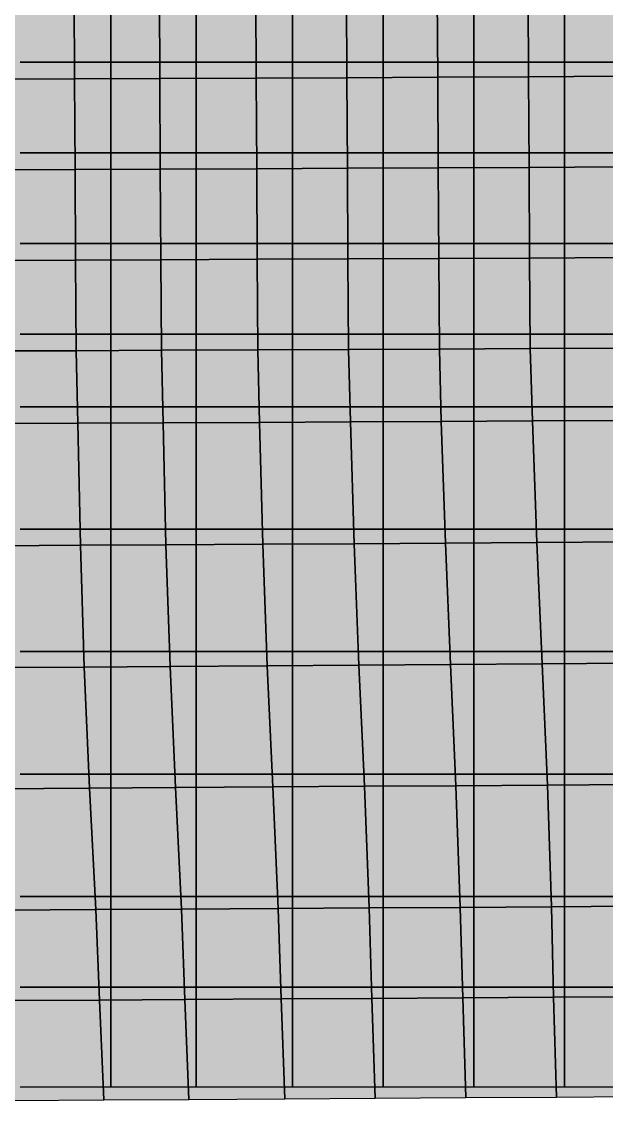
# Model space of a CAD drawing. Header units: inches. Extents: x -100 to 100, y -42 to 41.
# Drawn here: x 10.33 to 16.77, y -41.55 to -29.65 of the extents above; entities that cross this region are included whole.
import ezdxf

# ---------------------------------------------------------------- set-up
doc = ezdxf.new("R2010")
doc.units = ezdxf.units.IN
doc.header["$MEASUREMENT"] = 0
for name, color, linetype in [('Mesh-Ag1', 7, 'Continuous'), ('Mesh-CDM(50%)_Ac1①', 7, 'Continuous'), ('Mesh-CDM(50%)_Acs', 7, 'Continuous'), ('Mesh-Dc1', 7, 'Continuous'), ('Mesh-Dg1', 7, 'Continuous'), ('Mesh-Ds1', 7, 'Continuous'), ('Undeformed Mesh-Ag1', 7, 'Continuous'), ('Undeformed Mesh-CDM(50%)_Ac1①', 7, 'Continuous'), ('Undeformed Mesh-CDM(50%)_Acs', 7, 'Continuous'), ('Undeformed Mesh-Dc1', 7, 'Continuous'), ('Undeformed Mesh-Dg1', 7, 'Continuous'), ('Undeformed Mesh-Ds1', 7, 'Continuous')]:
    doc.layers.add(name, color=color, linetype=linetype)

msp = doc.modelspace()

# ---------------------------------------------------------------- linework, layer by layer
at = {"color": 7, "true_color": 0xffffff, "transparency": 33554687}
for points in [[(14.90473, -28.6675), (13.90453, -28.6725), (13.91273, -30.2718)], [(14.90473, -28.6675), (13.91273, -30.2718), (14.91343, -30.2668)], [(15.90503, -28.6624), (14.90473, -28.6675), (14.91343, -30.2668)], [(15.90503, -28.6624), (14.91343, -30.2668), (15.91403, -30.2618)], [(16.90523, -28.6571), (15.90503, -28.6624), (15.91403, -30.2618)], [(16.90523, -28.6571), (15.91403, -30.2618), (16.91453, -30.2566)], [(9.90303, -28.6905), (10.91063, -30.2854), (10.90343, -28.6863)], [(9.90303, -28.6905), (9.90973, -30.2894), (10.91063, -30.2854)], [(11.8428, -28.6822), (10.90343, -28.6863), (10.91063, -30.2854)], [(11.8428, -28.6822), (10.91063, -30.2854), (11.8503, -30.2813)], [(12.90413, -28.6773), (11.8428, -28.6822), (11.8503, -30.2813)], [(12.90413, -28.6773), (11.8503, -30.2813), (12.91213, -30.2765)], [(12.90413, -28.6773), (13.91273, -30.2718), (13.90453, -28.6725)], [(12.90413, -28.6773), (12.91213, -30.2765), (13.91273, -30.2718)], [(9.91433, -31.2885), (10.91063, -30.2854), (9.90973, -30.2894)], [(9.91433, -31.2885), (10.91533, -31.2845), (10.91063, -30.2854)], [(10.91533, -31.2845), (11.8503, -30.2813), (10.91063, -30.2854)], [(10.91533, -31.2845), (11.8553, -31.2805), (11.8503, -30.2813)], [(11.8553, -31.2805), (12.91213, -30.2765), (11.8503, -30.2813)], [(11.8553, -31.2805), (12.91733, -31.2757), (12.91213, -30.2765)], [(12.91733, -31.2757), (13.91273, -30.2718), (12.91213, -30.2765)], [(12.91733, -31.2757), (13.91833, -31.271), (13.91273, -30.2718)], [(13.91833, -31.271), (14.91343, -30.2668), (13.91273, -30.2718)], [(13.91833, -31.271), (14.91913, -31.2661), (14.91343, -30.2668)], [(14.91913, -31.2661), (15.91403, -30.2618), (14.91343, -30.2668)], [(14.91913, -31.2661), (15.91993, -31.2611), (15.91403, -30.2618)], [(15.91993, -31.2611), (16.91453, -30.2566), (15.91403, -30.2618)], [(15.91993, -31.2611), (16.92073, -31.2559), (16.91453, -30.2566)], [(9.91433, -31.2885), (10.92053, -32.2833), (10.91533, -31.2845)], [(11.8553, -31.2805), (10.91533, -31.2845), (10.92053, -32.2833)], [(11.8553, -31.2805), (10.92053, -32.2833), (11.8607, -32.2794)], [(12.91733, -31.2757), (11.8553, -31.2805), (11.8607, -32.2794)], [(12.91733, -31.2757), (11.8607, -32.2794), (12.92303, -32.2747)], [(12.91733, -31.2757), (13.92413, -32.2701), (13.91833, -31.271)], [(12.91733, -31.2757), (12.92303, -32.2747), (13.92413, -32.2701)], [(14.91913, -31.2661), (13.91833, -31.271), (13.92413, -32.2701)], [(14.91913, -31.2661), (13.92413, -32.2701), (14.92523, -32.2652)], [(15.91993, -31.2611), (14.91913, -31.2661), (14.92523, -32.2652)], [(15.91993, -31.2611), (14.92523, -32.2652), (15.92613, -32.2602)], [(16.92073, -31.2559), (15.91993, -31.2611), (15.92613, -32.2602)], [(16.92073, -31.2559), (15.92613, -32.2602), (16.92713, -32.2551)], [(9.91433, -31.2885), (9.91913, -32.2872), (10.92053, -32.2833)], [(9.92453, -33.2857), (10.92053, -32.2833), (9.91913, -32.2872)], [(9.92453, -33.2857), (10.92613, -33.2819), (10.92053, -32.2833)], [(10.92613, -33.2819), (11.8607, -32.2794), (10.92053, -32.2833)], [(10.92613, -33.2819), (11.8666, -33.2781), (11.8607, -32.2794)], [(11.8666, -33.2781), (12.92303, -32.2747), (11.8607, -32.2794)], [(11.8666, -33.2781), (12.92903, -33.2735), (12.92303, -32.2747)], [(12.92903, -33.2735), (13.92413, -32.2701), (12.92303, -32.2747)], [(12.92903, -33.2735), (13.93033, -33.2689), (13.92413, -32.2701)], [(13.93033, -33.2689), (14.92523, -32.2652), (13.92413, -32.2701)], [(13.93033, -33.2689), (14.93153, -33.2641), (14.92523, -32.2652)], [(14.93153, -33.2641), (15.92613, -32.2602), (14.92523, -32.2652)], [(14.93153, -33.2641), (15.93273, -33.2592), (15.92613, -32.2602)], [(15.93273, -33.2592), (16.92713, -32.2551), (15.92613, -32.2602)], [(15.93273, -33.2592), (16.93383, -33.2541), (16.92713, -32.2551)], [(9.94553, -34.0849), (10.92613, -33.2819), (9.92453, -33.2857)], [(9.94553, -34.0849), (10.94593, -34.081), (10.92613, -33.2819)], [(10.94593, -34.081), (11.8666, -33.2781), (10.92613, -33.2819)], [(10.94593, -34.081), (11.8857, -34.077), (11.8666, -33.2781)], [(11.8857, -34.077), (12.92903, -33.2735), (11.8666, -33.2781)], [(11.8857, -34.077), (12.94823, -34.0722), (12.92903, -33.2735)], [(12.94823, -34.0722), (13.93033, -33.2689), (12.92903, -33.2735)], [(12.94823, -34.0722), (13.95023, -34.0675), (13.93033, -33.2689)], [(13.95023, -34.0675), (14.93153, -33.2641), (13.93033, -33.2689)], [(13.95023, -34.0675), (14.95303, -34.0624), (14.93153, -33.2641)], [(14.95303, -34.0624), (15.93273, -33.2592), (14.93153, -33.2641)], [(14.95303, -34.0624), (15.95673, -34.0571), (15.93273, -33.2592)], [(15.95673, -34.0571), (16.93383, -33.2541), (15.93273, -33.2592)], [(15.95673, -34.0571), (16.96123, -34.0517), (16.93383, -33.2541)], [(9.97213, -35.4333), (10.94593, -34.081), (9.94553, -34.0849)], [(9.97213, -35.4333), (10.97493, -35.4283), (10.94593, -34.081)], [(10.97493, -35.4283), (11.8857, -34.077), (10.94593, -34.081)], [(10.97493, -35.4283), (11.9176, -35.4232), (11.8857, -34.077)], [(11.8857, -34.077), (12.98423, -35.417), (12.94823, -34.0722)], [(11.8857, -34.077), (11.9176, -35.4232), (12.98423, -35.417)], [(12.98423, -35.417), (13.95023, -34.0675), (12.94823, -34.0722)], [(12.98423, -35.417), (13.99083, -35.411), (13.95023, -34.0675)], [(13.99083, -35.411), (14.95303, -34.0624), (13.95023, -34.0675)], [(13.99083, -35.411), (14.99863, -35.4046), (14.95303, -34.0624)], [(14.95303, -34.0624), (16.00743, -35.398), (15.95673, -34.0571)], [(14.95303, -34.0624), (14.99863, -35.4046), (16.00743, -35.398)], [(16.00743, -35.398), (16.96123, -34.0517), (15.95673, -34.0571)], [(16.00743, -35.398), (17.01713, -35.3915), (16.96123, -34.0517)], [(10.00673, -36.7764), (10.97493, -35.4283), (9.97213, -35.4333)], [(10.00673, -36.7764), (11.01513, -36.77), (10.97493, -35.4283)], [(11.01513, -36.77), (11.9176, -35.4232), (10.97493, -35.4283)], [(11.01513, -36.77), (11.9627, -36.7637), (11.9176, -35.4232)], [(11.9627, -36.7637), (12.98423, -35.417), (11.9176, -35.4232)], [(11.9627, -36.7637), (13.03423, -36.756), (12.98423, -35.417)], [(13.03423, -36.756), (13.99083, -35.411), (12.98423, -35.417)], [(13.03423, -36.756), (14.04463, -36.749), (13.99083, -35.411)], [(14.04463, -36.749), (14.99863, -35.4046), (13.99083, -35.411)], [(14.04463, -36.749), (15.05523, -36.7417), (14.99863, -35.4046)], [(15.05523, -36.7417), (16.00743, -35.398), (14.99863, -35.4046)], [(15.05523, -36.7417), (16.06583, -36.7346), (16.00743, -35.398)], [(16.06583, -36.7346), (17.01713, -35.3915), (16.00743, -35.398)], [(16.06583, -36.7346), (17.07643, -36.7275), (17.01713, -35.3915)], [(12.0231, -38.1002), (13.03423, -36.756), (11.9627, -36.7637)], [(12.0231, -38.1002), (13.09493, -38.0924), (13.03423, -36.756)], [(13.09493, -38.0924), (14.04463, -36.749), (13.03423, -36.756)], [(13.09493, -38.0924), (14.10453, -38.0856), (14.04463, -36.749)], [(14.10453, -38.0856), (15.05523, -36.7417), (14.04463, -36.749)], [(14.10453, -38.0856), (15.11353, -38.0787), (15.05523, -36.7417)], [(15.05523, -36.7417), (16.12193, -38.0719), (16.06583, -36.7346)], [(15.05523, -36.7417), (15.11353, -38.0787), (16.12193, -38.0719)], [(16.12193, -38.0719), (17.07643, -36.7275), (16.06583, -36.7346)], [(16.12193, -38.0719), (17.12993, -38.0651), (17.07643, -36.7275)], [(10.06303, -38.1136), (11.01513, -36.77), (10.00673, -36.7764)], [(10.06303, -38.1136), (11.07403, -38.1066), (11.01513, -36.77)], [(11.07403, -38.1066), (11.9627, -36.7637), (11.01513, -36.77)], [(11.07403, -38.1066), (12.0231, -38.1002), (11.9627, -36.7637)], [(17.12993, -38.0651), (16.12193, -38.0719), (16.16613, -39.4139)], [(17.12993, -38.0651), (16.16613, -39.4139), (17.16943, -39.4078)], [(10.06303, -38.1136), (11.14403, -39.4454), (11.07403, -38.1066)], [(10.06303, -38.1136), (10.13793, -39.4517), (11.14403, -39.4454)], [(12.0231, -38.1002), (11.07403, -38.1066), (11.14403, -39.4454)], [(12.0231, -38.1002), (11.14403, -39.4454), (12.0881, -39.4397)], [(13.09493, -38.0924), (12.0231, -38.1002), (12.0881, -39.4397)], [(13.09493, -38.0924), (12.0881, -39.4397), (13.15423, -39.4327)], [(13.09493, -38.0924), (14.15853, -39.4264), (14.10453, -38.0856)], [(13.09493, -38.0924), (13.15423, -39.4327), (14.15853, -39.4264)], [(15.11353, -38.0787), (14.10453, -38.0856), (14.15853, -39.4264)], [(15.11353, -38.0787), (14.15853, -39.4264), (15.16253, -39.4203)], [(16.12193, -38.0719), (15.11353, -38.0787), (15.16253, -39.4203)], [(16.12193, -38.0719), (15.16253, -39.4203), (16.16613, -39.4139)], [(10.13793, -39.4517), (11.18323, -40.4417), (11.14403, -39.4454)], [(10.13793, -39.4517), (10.18153, -40.4476), (11.18323, -40.4417)], [(11.18323, -40.4417), (12.0881, -39.4397), (11.14403, -39.4454)], [(11.18323, -40.4417), (12.1237, -40.4363), (12.0881, -39.4397)], [(12.1237, -40.4363), (13.15423, -39.4327), (12.0881, -39.4397)], [(12.1237, -40.4363), (13.18643, -40.4297), (13.15423, -39.4327)], [(13.15423, -39.4327), (14.18783, -40.4237), (14.15853, -39.4264)], [(13.15423, -39.4327), (13.18643, -40.4297), (14.18783, -40.4237)], [(14.18783, -40.4237), (15.16253, -39.4203), (14.15853, -39.4264)], [(14.18783, -40.4237), (15.18923, -40.4176), (15.16253, -39.4203)], [(15.18923, -40.4176), (16.16613, -39.4139), (15.16253, -39.4203)], [(15.18923, -40.4176), (16.19063, -40.4116), (16.16613, -39.4139)], [(16.19063, -40.4116), (17.16943, -39.4078), (16.16613, -39.4139)], [(16.19063, -40.4116), (17.19193, -40.4055), (17.16943, -39.4078)], [(10.18153, -40.4476), (11.23212, -41.5426), (11.18323, -40.4417)], [(12.1237, -40.4363), (11.18323, -40.4417), (11.23212, -41.5426)], [(12.1237, -40.4363), (11.23212, -41.5426), (12.16815, -41.5369)], [(13.18643, -40.4297), (12.1237, -40.4363), (12.16815, -41.5369)], [(13.18643, -40.4297), (12.16815, -41.5369), (13.22642, -41.5302)], [(13.18643, -40.4297), (14.2243, -41.5239), (14.18783, -40.4237)], [(13.18643, -40.4297), (13.22642, -41.5302), (14.2243, -41.5239)], [(15.18923, -40.4176), (14.18783, -40.4237), (14.2243, -41.5239)], [(15.18923, -40.4176), (14.2243, -41.5239), (15.22248, -41.5178)], [(16.19063, -40.4116), (15.18923, -40.4176), (15.22248, -41.5178)], [(16.19063, -40.4116), (15.22248, -41.5178), (16.22096, -41.5116)], [(17.19193, -40.4055), (16.19063, -40.4116), (16.22096, -41.5116)], [(17.19193, -40.4055), (16.22096, -41.5116), (17.21961, -41.5055)], [(10.18153, -40.4476), (10.23583, -41.5489), (11.23212, -41.5426)]]:
    msp.add_solid(points, dxfattribs=at)
at = {"layer": 'Mesh-Ag1', "color": 18, "true_color": 0x000000, "transparency": 33554559}
for p, q in [((10.92613, -33.2819), (9.92453, -33.2857)), ((11.8666, -33.2781), (10.92613, -33.2819)), ((10.94593, -34.081), (10.92613, -33.2819)), ((10.92613, -33.2819), (10.94593, -34.081)), ((12.92903, -33.2735), (11.8666, -33.2781)), ((11.8857, -34.077), (11.8666, -33.2781)), ((11.8666, -33.2781), (11.8857, -34.077)), ((13.93033, -33.2689), (12.92903, -33.2735)), ((12.94823, -34.0722), (12.92903, -33.2735)), ((12.92903, -33.2735), (12.94823, -34.0722)), ((14.93153, -33.2641), (13.93033, -33.2689)), ((13.95023, -34.0675), (13.93033, -33.2689)), ((13.93033, -33.2689), (13.95023, -34.0675)), ((15.93273, -33.2592), (14.93153, -33.2641)), ((14.95303, -34.0624), (14.93153, -33.2641)), ((14.93153, -33.2641), (14.95303, -34.0624)), ((16.93383, -33.2541), (15.93273, -33.2592)), ((15.95673, -34.0571), (15.93273, -33.2592)), ((15.93273, -33.2592), (15.95673, -34.0571)), ((9.94553, -34.0849), (10.94593, -34.081)), ((10.94593, -34.081), (11.8857, -34.077)), ((11.8857, -34.077), (12.94823, -34.0722)), ((12.94823, -34.0722), (13.95023, -34.0675)), ((13.95023, -34.0675), (14.95303, -34.0624)), ((14.95303, -34.0624), (15.95673, -34.0571)), ((15.95673, -34.0571), (16.96123, -34.0517))]:
    msp.add_line(p, q, dxfattribs=at)
at = {"layer": 'Mesh-CDM(50%)_Ac1①', "color": 18, "true_color": 0x000000, "transparency": 33554559}
for p, q in [((14.91343, -30.2668), (14.90473, -28.6675)), ((14.90473, -28.6675), (14.91343, -30.2668)), ((15.91403, -30.2618), (15.90503, -28.6624)), ((15.90503, -28.6624), (15.91403, -30.2618)), ((10.91063, -30.2854), (10.90343, -28.6863)), ((10.90343, -28.6863), (10.91063, -30.2854)), ((11.8503, -30.2813), (11.8428, -28.6822)), ((11.8428, -28.6822), (11.8503, -30.2813)), ((12.91213, -30.2765), (12.90413, -28.6773)), ((12.90413, -28.6773), (12.91213, -30.2765)), ((13.91273, -30.2718), (13.90453, -28.6725)), ((13.90453, -28.6725), (13.91273, -30.2718)), ((9.90973, -30.2894), (10.91063, -30.2854)), ((10.91063, -30.2854), (11.8503, -30.2813)), ((11.8503, -30.2813), (12.91213, -30.2765)), ((12.91213, -30.2765), (13.91273, -30.2718)), ((13.91273, -30.2718), (14.91343, -30.2668)), ((14.91343, -30.2668), (15.91403, -30.2618)), ((15.91403, -30.2618), (16.91453, -30.2566))]:
    msp.add_line(p, q, dxfattribs=at)
at = {"layer": 'Mesh-CDM(50%)_Acs', "color": 18, "true_color": 0x000000, "transparency": 33554559}
for p, q in [((10.91063, -30.2854), (9.90973, -30.2894)), ((11.8503, -30.2813), (10.91063, -30.2854)), ((10.91533, -31.2845), (10.91063, -30.2854)), ((10.91063, -30.2854), (10.91533, -31.2845)), ((12.91213, -30.2765), (11.8503, -30.2813)), ((11.8553, -31.2805), (11.8503, -30.2813)), ((11.8503, -30.2813), (11.8553, -31.2805)), ((13.91273, -30.2718), (12.91213, -30.2765)), ((12.91733, -31.2757), (12.91213, -30.2765)), ((12.91213, -30.2765), (12.91733, -31.2757)), ((14.91343, -30.2668), (13.91273, -30.2718)), ((13.91833, -31.271), (13.91273, -30.2718)), ((13.91273, -30.2718), (13.91833, -31.271)), ((15.91403, -30.2618), (14.91343, -30.2668)), ((14.91913, -31.2661), (14.91343, -30.2668)), ((14.91343, -30.2668), (14.91913, -31.2661)), ((16.91453, -30.2566), (15.91403, -30.2618)), ((15.91993, -31.2611), (15.91403, -30.2618)), ((15.91403, -30.2618), (15.91993, -31.2611)), ((10.91533, -31.2845), (9.91433, -31.2885)), ((9.91433, -31.2885), (10.91533, -31.2845)), ((11.8553, -31.2805), (10.91533, -31.2845)), ((10.91533, -31.2845), (11.8553, -31.2805)), ((10.92053, -32.2833), (10.91533, -31.2845)), ((10.91533, -31.2845), (10.92053, -32.2833)), ((12.91733, -31.2757), (11.8553, -31.2805)), ((11.8553, -31.2805), (12.91733, -31.2757)), ((11.8607, -32.2794), (11.8553, -31.2805)), ((11.8553, -31.2805), (11.8607, -32.2794)), ((13.91833, -31.271), (12.91733, -31.2757)), ((12.91733, -31.2757), (13.91833, -31.271)), ((12.92303, -32.2747), (12.91733, -31.2757)), ((12.91733, -31.2757), (12.92303, -32.2747)), ((14.91913, -31.2661), (13.91833, -31.271)), ((13.91833, -31.271), (14.91913, -31.2661)), ((13.92413, -32.2701), (13.91833, -31.271)), ((13.91833, -31.271), (13.92413, -32.2701)), ((15.91993, -31.2611), (14.91913, -31.2661)), ((14.91913, -31.2661), (15.91993, -31.2611)), ((14.92523, -32.2652), (14.91913, -31.2661)), ((14.91913, -31.2661), (14.92523, -32.2652)), ((16.92073, -31.2559), (15.91993, -31.2611)), ((15.91993, -31.2611), (16.92073, -31.2559)), ((15.92613, -32.2602), (15.91993, -31.2611)), ((15.91993, -31.2611), (15.92613, -32.2602)), ((10.92053, -32.2833), (9.91913, -32.2872)), ((9.91913, -32.2872), (10.92053, -32.2833)), ((11.8607, -32.2794), (10.92053, -32.2833)), ((10.92053, -32.2833), (11.8607, -32.2794)), ((10.92613, -33.2819), (10.92053, -32.2833)), ((10.92053, -32.2833), (10.92613, -33.2819)), ((12.92303, -32.2747), (11.8607, -32.2794)), ((11.8607, -32.2794), (12.92303, -32.2747)), ((11.8666, -33.2781), (11.8607, -32.2794)), ((11.8607, -32.2794), (11.8666, -33.2781)), ((13.92413, -32.2701), (12.92303, -32.2747)), ((12.92303, -32.2747), (13.92413, -32.2701)), ((12.92903, -33.2735), (12.92303, -32.2747)), ((12.92303, -32.2747), (12.92903, -33.2735)), ((14.92523, -32.2652), (13.92413, -32.2701)), ((13.92413, -32.2701), (14.92523, -32.2652)), ((13.93033, -33.2689), (13.92413, -32.2701)), ((13.92413, -32.2701), (13.93033, -33.2689)), ((15.92613, -32.2602), (14.92523, -32.2652)), ((14.92523, -32.2652), (15.92613, -32.2602)), ((14.93153, -33.2641), (14.92523, -32.2652)), ((14.92523, -32.2652), (14.93153, -33.2641)), ((16.92713, -32.2551), (15.92613, -32.2602)), ((15.92613, -32.2602), (16.92713, -32.2551)), ((15.93273, -33.2592), (15.92613, -32.2602)), ((15.92613, -32.2602), (15.93273, -33.2592)), ((9.92453, -33.2857), (10.92613, -33.2819)), ((10.92613, -33.2819), (11.8666, -33.2781)), ((11.8666, -33.2781), (12.92903, -33.2735)), ((12.92903, -33.2735), (13.93033, -33.2689)), ((13.93033, -33.2689), (14.93153, -33.2641)), ((14.93153, -33.2641), (15.93273, -33.2592)), ((15.93273, -33.2592), (16.93383, -33.2541))]:
    msp.add_line(p, q, dxfattribs=at)
at = {"layer": 'Mesh-Dc1', "color": 18, "true_color": 0x000000, "transparency": 33554559}
for p, q in [((10.94593, -34.081), (9.94553, -34.0849)), ((11.8857, -34.077), (10.94593, -34.081)), ((10.97493, -35.4283), (10.94593, -34.081)), ((10.94593, -34.081), (10.97493, -35.4283)), ((12.94823, -34.0722), (11.8857, -34.077)), ((11.9176, -35.4232), (11.8857, -34.077)), ((11.8857, -34.077), (11.9176, -35.4232)), ((13.95023, -34.0675), (12.94823, -34.0722)), ((12.98423, -35.417), (12.94823, -34.0722)), ((12.94823, -34.0722), (12.98423, -35.417)), ((14.95303, -34.0624), (13.95023, -34.0675)), ((13.99083, -35.411), (13.95023, -34.0675)), ((13.95023, -34.0675), (13.99083, -35.411)), ((15.95673, -34.0571), (14.95303, -34.0624)), ((14.99863, -35.4046), (14.95303, -34.0624)), ((14.95303, -34.0624), (14.99863, -35.4046)), ((16.96123, -34.0517), (15.95673, -34.0571)), ((16.00743, -35.398), (15.95673, -34.0571)), ((15.95673, -34.0571), (16.00743, -35.398)), ((10.97493, -35.4283), (9.97213, -35.4333)), ((9.97213, -35.4333), (10.97493, -35.4283)), ((11.9176, -35.4232), (10.97493, -35.4283)), ((10.97493, -35.4283), (11.9176, -35.4232)), ((11.01513, -36.77), (10.97493, -35.4283)), ((10.97493, -35.4283), (11.01513, -36.77)), ((12.98423, -35.417), (11.9176, -35.4232)), ((11.9176, -35.4232), (12.98423, -35.417)), ((11.9627, -36.7637), (11.9176, -35.4232)), ((11.9176, -35.4232), (11.9627, -36.7637)), ((13.99083, -35.411), (12.98423, -35.417)), ((12.98423, -35.417), (13.99083, -35.411)), ((13.03423, -36.756), (12.98423, -35.417)), ((12.98423, -35.417), (13.03423, -36.756)), ((14.99863, -35.4046), (13.99083, -35.411)), ((13.99083, -35.411), (14.99863, -35.4046)), ((14.04463, -36.749), (13.99083, -35.411)), ((13.99083, -35.411), (14.04463, -36.749)), ((16.00743, -35.398), (14.99863, -35.4046)), ((14.99863, -35.4046), (16.00743, -35.398)), ((15.05523, -36.7417), (14.99863, -35.4046)), ((14.99863, -35.4046), (15.05523, -36.7417)), ((17.01713, -35.3915), (16.00743, -35.398)), ((16.00743, -35.398), (17.01713, -35.3915)), ((16.06583, -36.7346), (16.00743, -35.398)), ((16.00743, -35.398), (16.06583, -36.7346)), ((13.03423, -36.756), (11.9627, -36.7637)), ((11.9627, -36.7637), (13.03423, -36.756)), ((14.04463, -36.749), (13.03423, -36.756)), ((13.03423, -36.756), (14.04463, -36.749)), ((13.09493, -38.0924), (13.03423, -36.756)), ((13.03423, -36.756), (13.09493, -38.0924)), ((15.05523, -36.7417), (14.04463, -36.749)), ((14.04463, -36.749), (15.05523, -36.7417)), ((14.10453, -38.0856), (14.04463, -36.749)), ((14.04463, -36.749), (14.10453, -38.0856)), ((16.06583, -36.7346), (15.05523, -36.7417)), ((15.05523, -36.7417), (16.06583, -36.7346)), ((15.11353, -38.0787), (15.05523, -36.7417)), ((15.05523, -36.7417), (15.11353, -38.0787)), ((17.07643, -36.7275), (16.06583, -36.7346)), ((16.06583, -36.7346), (17.07643, -36.7275)), ((16.12193, -38.0719), (16.06583, -36.7346)), ((16.06583, -36.7346), (16.12193, -38.0719)), ((11.01513, -36.77), (10.00673, -36.7764)), ((10.00673, -36.7764), (11.01513, -36.77)), ((11.9627, -36.7637), (11.01513, -36.77)), ((11.01513, -36.77), (11.9627, -36.7637)), ((11.07403, -38.1066), (11.01513, -36.77)), ((11.01513, -36.77), (11.07403, -38.1066)), ((12.0231, -38.1002), (11.9627, -36.7637)), ((11.9627, -36.7637), (12.0231, -38.1002)), ((17.12993, -38.0651), (16.12193, -38.0719)), ((16.12193, -38.0719), (17.12993, -38.0651)), ((11.07403, -38.1066), (10.06303, -38.1136)), ((10.06303, -38.1136), (11.07403, -38.1066)), ((12.0231, -38.1002), (11.07403, -38.1066)), ((11.07403, -38.1066), (12.0231, -38.1002)), ((11.14403, -39.4454), (11.07403, -38.1066)), ((11.07403, -38.1066), (11.14403, -39.4454)), ((12.0231, -38.1002), (13.09493, -38.0924)), ((13.09493, -38.0924), (12.0231, -38.1002)), ((12.0881, -39.4397), (12.0231, -38.1002)), ((12.0231, -38.1002), (12.0881, -39.4397)), ((14.10453, -38.0856), (13.09493, -38.0924)), ((13.09493, -38.0924), (14.10453, -38.0856)), ((13.15423, -39.4327), (13.09493, -38.0924)), ((13.09493, -38.0924), (13.15423, -39.4327)), ((15.11353, -38.0787), (14.10453, -38.0856)), ((14.10453, -38.0856), (15.11353, -38.0787)), ((14.15853, -39.4264), (14.10453, -38.0856)), ((14.10453, -38.0856), (14.15853, -39.4264)), ((16.12193, -38.0719), (15.11353, -38.0787)), ((15.11353, -38.0787), (16.12193, -38.0719)), ((15.16253, -39.4203), (15.11353, -38.0787)), ((15.11353, -38.0787), (15.16253, -39.4203)), ((16.16613, -39.4139), (16.12193, -38.0719)), ((16.12193, -38.0719), (16.16613, -39.4139)), ((10.13793, -39.4517), (11.14403, -39.4454)), ((11.14403, -39.4454), (12.0881, -39.4397)), ((12.0881, -39.4397), (13.15423, -39.4327)), ((13.15423, -39.4327), (14.15853, -39.4264)), ((14.15853, -39.4264), (15.16253, -39.4203)), ((15.16253, -39.4203), (16.16613, -39.4139)), ((16.16613, -39.4139), (17.16943, -39.4078))]:
    msp.add_line(p, q, dxfattribs=at)
at = {"layer": 'Mesh-Dg1', "color": 18, "true_color": 0x000000, "transparency": 33554559}
for p, q in [((11.18323, -40.4417), (10.18153, -40.4476)), ((12.1237, -40.4363), (11.18323, -40.4417)), ((11.23212, -41.5426), (11.18323, -40.4417)), ((11.18323, -40.4417), (11.23212, -41.5426)), ((13.18643, -40.4297), (12.1237, -40.4363)), ((12.16815, -41.5369), (12.1237, -40.4363)), ((12.1237, -40.4363), (12.16815, -41.5369)), ((14.18783, -40.4237), (13.18643, -40.4297)), ((13.22642, -41.5302), (13.18643, -40.4297)), ((13.18643, -40.4297), (13.22642, -41.5302)), ((15.18923, -40.4176), (14.18783, -40.4237)), ((14.2243, -41.5239), (14.18783, -40.4237)), ((14.18783, -40.4237), (14.2243, -41.5239)), ((16.19063, -40.4116), (15.18923, -40.4176)), ((15.22248, -41.5178), (15.18923, -40.4176)), ((15.18923, -40.4176), (15.22248, -41.5178)), ((17.19193, -40.4055), (16.19063, -40.4116)), ((16.22096, -41.5116), (16.19063, -40.4116)), ((16.19063, -40.4116), (16.22096, -41.5116)), ((15.22248, -41.5178), (16.22096, -41.5116)), ((16.22096, -41.5116), (17.21961, -41.5055)), ((10.23583, -41.5489), (11.23212, -41.5426)), ((11.23212, -41.5426), (12.16815, -41.5369)), ((12.16815, -41.5369), (13.22642, -41.5302)), ((13.22642, -41.5302), (14.2243, -41.5239)), ((14.2243, -41.5239), (15.22248, -41.5178))]:
    msp.add_line(p, q, dxfattribs=at)
at = {"layer": 'Mesh-Ds1', "color": 18, "true_color": 0x000000, "transparency": 33554559}
for p, q in [((11.14403, -39.4454), (10.13793, -39.4517)), ((12.0881, -39.4397), (11.14403, -39.4454)), ((11.18323, -40.4417), (11.14403, -39.4454)), ((11.14403, -39.4454), (11.18323, -40.4417)), ((13.15423, -39.4327), (12.0881, -39.4397)), ((12.1237, -40.4363), (12.0881, -39.4397)), ((12.0881, -39.4397), (12.1237, -40.4363)), ((14.15853, -39.4264), (13.15423, -39.4327)), ((13.18643, -40.4297), (13.15423, -39.4327)), ((13.15423, -39.4327), (13.18643, -40.4297)), ((15.16253, -39.4203), (14.15853, -39.4264)), ((14.18783, -40.4237), (14.15853, -39.4264)), ((14.15853, -39.4264), (14.18783, -40.4237)), ((16.16613, -39.4139), (15.16253, -39.4203)), ((15.18923, -40.4176), (15.16253, -39.4203)), ((15.16253, -39.4203), (15.18923, -40.4176)), ((17.16943, -39.4078), (16.16613, -39.4139)), ((16.19063, -40.4116), (16.16613, -39.4139)), ((16.16613, -39.4139), (16.19063, -40.4116)), ((10.18153, -40.4476), (11.18323, -40.4417)), ((11.18323, -40.4417), (12.1237, -40.4363)), ((12.1237, -40.4363), (13.18643, -40.4297)), ((13.18643, -40.4297), (14.18783, -40.4237)), ((14.18783, -40.4237), (15.18923, -40.4176)), ((15.18923, -40.4176), (16.19063, -40.4116)), ((16.19063, -40.4116), (17.19193, -40.4055))]:
    msp.add_line(p, q, dxfattribs=at)
at = {"layer": 'Undeformed Mesh-Ag1', "color": 1, "true_color": 0xff0000, "transparency": 33554687}
for p, q in [((11.31103, -33.1), (10.31103, -33.1)), ((11.31103, -33.9), (11.31103, -33.1)), ((12.25, -33.1), (11.31103, -33.1)), ((11.31103, -33.1), (11.31103, -33.9)), ((12.25, -33.9), (12.25, -33.1)), ((13.31103, -33.1), (12.25, -33.1)), ((12.25, -33.1), (12.25, -33.9)), ((13.31103, -33.9), (13.31103, -33.1)), ((14.31103, -33.1), (13.31103, -33.1)), ((13.31103, -33.1), (13.31103, -33.9)), ((14.31103, -33.9), (14.31103, -33.1)), ((15.31103, -33.1), (14.31103, -33.1)), ((14.31103, -33.1), (14.31103, -33.9)), ((15.31103, -33.9), (15.31103, -33.1)), ((16.31103, -33.1), (15.31103, -33.1)), ((15.31103, -33.1), (15.31103, -33.9)), ((16.31103, -33.9), (16.31103, -33.1)), ((17.31103, -33.1), (16.31103, -33.1)), ((16.31103, -33.1), (16.31103, -33.9)), ((10.31103, -33.9), (11.31103, -33.9)), ((11.31103, -33.9), (12.25, -33.9)), ((12.25, -33.9), (13.31103, -33.9)), ((13.31103, -33.9), (14.31103, -33.9)), ((14.31103, -33.9), (15.31103, -33.9)), ((15.31103, -33.9), (16.31103, -33.9)), ((16.31103, -33.9), (17.31103, -33.9))]:
    msp.add_line(p, q, dxfattribs=at)
at = {"layer": 'Undeformed Mesh-CDM(50%)_Ac1①', "color": 1, "true_color": 0xff0000, "transparency": 33554687}
for p, q in [((11.31103, -30.1), (11.31103, -28.5)), ((11.31103, -28.5), (11.31103, -30.1)), ((12.25, -30.1), (12.25, -28.5)), ((12.25, -28.5), (12.25, -30.1)), ((13.31103, -30.1), (13.31103, -28.5)), ((13.31103, -28.5), (13.31103, -30.1)), ((14.31103, -30.1), (14.31103, -28.5)), ((14.31103, -28.5), (14.31103, -30.1)), ((15.31103, -30.1), (15.31103, -28.5)), ((15.31103, -28.5), (15.31103, -30.1)), ((16.31103, -30.1), (16.31103, -28.5)), ((16.31103, -28.5), (16.31103, -30.1)), ((10.31103, -30.1), (11.31103, -30.1)), ((11.31103, -30.1), (12.25, -30.1)), ((12.25, -30.1), (13.31103, -30.1)), ((13.31103, -30.1), (14.31103, -30.1)), ((14.31103, -30.1), (15.31103, -30.1)), ((15.31103, -30.1), (16.31103, -30.1)), ((16.31103, -30.1), (17.31103, -30.1))]:
    msp.add_line(p, q, dxfattribs=at)
at = {"layer": 'Undeformed Mesh-CDM(50%)_Acs', "color": 1, "true_color": 0xff0000, "transparency": 33554687}
for p, q in [((11.31103, -30.1), (10.31103, -30.1)), ((11.31103, -31.1), (11.31103, -30.1)), ((12.25, -30.1), (11.31103, -30.1)), ((11.31103, -30.1), (11.31103, -31.1)), ((12.25, -31.1), (12.25, -30.1)), ((13.31103, -30.1), (12.25, -30.1)), ((12.25, -30.1), (12.25, -31.1)), ((13.31103, -31.1), (13.31103, -30.1)), ((14.31103, -30.1), (13.31103, -30.1)), ((13.31103, -30.1), (13.31103, -31.1)), ((14.31103, -31.1), (14.31103, -30.1)), ((15.31103, -30.1), (14.31103, -30.1)), ((14.31103, -30.1), (14.31103, -31.1)), ((15.31103, -31.1), (15.31103, -30.1)), ((16.31103, -30.1), (15.31103, -30.1)), ((15.31103, -30.1), (15.31103, -31.1)), ((16.31103, -31.1), (16.31103, -30.1)), ((17.31103, -30.1), (16.31103, -30.1)), ((16.31103, -30.1), (16.31103, -31.1)), ((11.31103, -31.1), (10.31103, -31.1)), ((10.31103, -31.1), (11.31103, -31.1)), ((11.31103, -32.1), (11.31103, -31.1)), ((12.25, -31.1), (11.31103, -31.1)), ((11.31103, -31.1), (11.31103, -32.1)), ((11.31103, -31.1), (12.25, -31.1)), ((12.25, -32.1), (12.25, -31.1)), ((13.31103, -31.1), (12.25, -31.1)), ((12.25, -31.1), (12.25, -32.1)), ((12.25, -31.1), (13.31103, -31.1)), ((13.31103, -32.1), (13.31103, -31.1)), ((13.31103, -31.1), (13.31103, -32.1)), ((14.31103, -31.1), (13.31103, -31.1)), ((13.31103, -31.1), (14.31103, -31.1)), ((14.31103, -32.1), (14.31103, -31.1)), ((15.31103, -31.1), (14.31103, -31.1)), ((14.31103, -31.1), (14.31103, -32.1)), ((14.31103, -31.1), (15.31103, -31.1)), ((15.31103, -32.1), (15.31103, -31.1)), ((16.31103, -31.1), (15.31103, -31.1)), ((15.31103, -31.1), (15.31103, -32.1)), ((15.31103, -31.1), (16.31103, -31.1)), ((16.31103, -32.1), (16.31103, -31.1)), ((17.31103, -31.1), (16.31103, -31.1)), ((16.31103, -31.1), (16.31103, -32.1)), ((16.31103, -31.1), (17.31103, -31.1)), ((11.31103, -32.1), (10.31103, -32.1)), ((10.31103, -32.1), (11.31103, -32.1)), ((11.31103, -33.1), (11.31103, -32.1)), ((12.25, -32.1), (11.31103, -32.1)), ((11.31103, -32.1), (11.31103, -33.1)), ((11.31103, -32.1), (12.25, -32.1)), ((12.25, -33.1), (12.25, -32.1)), ((13.31103, -32.1), (12.25, -32.1)), ((12.25, -32.1), (12.25, -33.1)), ((12.25, -32.1), (13.31103, -32.1)), ((13.31103, -33.1), (13.31103, -32.1)), ((14.31103, -32.1), (13.31103, -32.1)), ((13.31103, -32.1), (13.31103, -33.1)), ((13.31103, -32.1), (14.31103, -32.1)), ((14.31103, -33.1), (14.31103, -32.1)), ((15.31103, -32.1), (14.31103, -32.1)), ((14.31103, -32.1), (14.31103, -33.1)), ((14.31103, -32.1), (15.31103, -32.1)), ((15.31103, -33.1), (15.31103, -32.1)), ((16.31103, -32.1), (15.31103, -32.1)), ((15.31103, -32.1), (15.31103, -33.1)), ((15.31103, -32.1), (16.31103, -32.1)), ((16.31103, -33.1), (16.31103, -32.1)), ((17.31103, -32.1), (16.31103, -32.1)), ((16.31103, -32.1), (16.31103, -33.1)), ((16.31103, -32.1), (17.31103, -32.1)), ((10.31103, -33.1), (11.31103, -33.1)), ((11.31103, -33.1), (12.25, -33.1)), ((12.25, -33.1), (13.31103, -33.1)), ((13.31103, -33.1), (14.31103, -33.1)), ((14.31103, -33.1), (15.31103, -33.1)), ((15.31103, -33.1), (16.31103, -33.1)), ((16.31103, -33.1), (17.31103, -33.1))]:
    msp.add_line(p, q, dxfattribs=at)
at = {"layer": 'Undeformed Mesh-Dc1', "color": 1, "true_color": 0xff0000, "transparency": 33554687}
for p, q in [((11.31103, -33.9), (10.31103, -33.9)), ((11.31103, -35.25), (11.31103, -33.9)), ((12.25, -33.9), (11.31103, -33.9)), ((11.31103, -33.9), (11.31103, -35.25)), ((12.25, -35.25), (12.25, -33.9)), ((12.25, -33.9), (12.25, -35.25)), ((13.31103, -33.9), (12.25, -33.9)), ((13.31103, -35.25), (13.31103, -33.9)), ((14.31103, -33.9), (13.31103, -33.9)), ((13.31103, -33.9), (13.31103, -35.25)), ((14.31103, -35.25), (14.31103, -33.9)), ((15.31103, -33.9), (14.31103, -33.9)), ((14.31103, -33.9), (14.31103, -35.25)), ((15.31103, -35.25), (15.31103, -33.9)), ((15.31103, -33.9), (15.31103, -35.25)), ((16.31103, -33.9), (15.31103, -33.9)), ((16.31103, -35.25), (16.31103, -33.9)), ((17.31103, -33.9), (16.31103, -33.9)), ((16.31103, -33.9), (16.31103, -35.25)), ((11.31103, -35.25), (10.31103, -35.25)), ((10.31103, -35.25), (11.31103, -35.25)), ((11.31103, -36.6), (11.31103, -35.25)), ((12.25, -35.25), (11.31103, -35.25)), ((11.31103, -35.25), (11.31103, -36.6)), ((11.31103, -35.25), (12.25, -35.25)), ((12.25, -36.6), (12.25, -35.25)), ((13.31103, -35.25), (12.25, -35.25)), ((12.25, -35.25), (12.25, -36.6)), ((12.25, -35.25), (13.31103, -35.25)), ((13.31103, -36.6), (13.31103, -35.25)), ((14.31103, -35.25), (13.31103, -35.25)), ((13.31103, -35.25), (13.31103, -36.6)), ((13.31103, -35.25), (14.31103, -35.25)), ((14.31103, -36.6), (14.31103, -35.25)), ((15.31103, -35.25), (14.31103, -35.25)), ((14.31103, -35.25), (14.31103, -36.6)), ((14.31103, -35.25), (15.31103, -35.25)), ((15.31103, -36.6), (15.31103, -35.25)), ((16.31103, -35.25), (15.31103, -35.25)), ((15.31103, -35.25), (15.31103, -36.6)), ((15.31103, -35.25), (16.31103, -35.25)), ((16.31103, -36.6), (16.31103, -35.25)), ((17.31103, -35.25), (16.31103, -35.25)), ((16.31103, -35.25), (16.31103, -36.6)), ((16.31103, -35.25), (17.31103, -35.25)), ((11.31103, -36.6), (10.31103, -36.6)), ((10.31103, -36.6), (11.31103, -36.6)), ((11.31103, -37.95), (11.31103, -36.6)), ((12.25, -36.6), (11.31103, -36.6)), ((11.31103, -36.6), (11.31103, -37.95)), ((11.31103, -36.6), (12.25, -36.6)), ((12.25, -37.95), (12.25, -36.6)), ((13.31103, -36.6), (12.25, -36.6)), ((12.25, -36.6), (12.25, -37.95)), ((12.25, -36.6), (13.31103, -36.6)), ((13.31103, -37.95), (13.31103, -36.6)), ((14.31103, -36.6), (13.31103, -36.6)), ((13.31103, -36.6), (13.31103, -37.95)), ((13.31103, -36.6), (14.31103, -36.6)), ((14.31103, -37.95), (14.31103, -36.6)), ((15.31103, -36.6), (14.31103, -36.6)), ((14.31103, -36.6), (14.31103, -37.95)), ((14.31103, -36.6), (15.31103, -36.6)), ((15.31103, -37.95), (15.31103, -36.6)), ((15.31103, -36.6), (15.31103, -37.95)), ((16.31103, -36.6), (15.31103, -36.6)), ((15.31103, -36.6), (16.31103, -36.6)), ((16.31103, -37.95), (16.31103, -36.6)), ((17.31103, -36.6), (16.31103, -36.6)), ((16.31103, -36.6), (16.31103, -37.95)), ((16.31103, -36.6), (17.31103, -36.6)), ((11.31103, -37.95), (10.31103, -37.95)), ((10.31103, -37.95), (11.31103, -37.95)), ((11.31103, -39.3), (11.31103, -37.95)), ((12.25, -37.95), (11.31103, -37.95)), ((11.31103, -37.95), (11.31103, -39.3)), ((11.31103, -37.95), (12.25, -37.95)), ((12.25, -39.3), (12.25, -37.95)), ((12.25, -37.95), (13.31103, -37.95)), ((13.31103, -37.95), (12.25, -37.95)), ((12.25, -37.95), (12.25, -39.3)), ((13.31103, -39.3), (13.31103, -37.95)), ((13.31103, -37.95), (13.31103, -39.3)), ((14.31103, -37.95), (13.31103, -37.95)), ((13.31103, -37.95), (14.31103, -37.95)), ((14.31103, -39.3), (14.31103, -37.95)), ((15.31103, -37.95), (14.31103, -37.95)), ((14.31103, -37.95), (14.31103, -39.3)), ((14.31103, -37.95), (15.31103, -37.95)), ((15.31103, -39.3), (15.31103, -37.95)), ((16.31103, -37.95), (15.31103, -37.95)), ((15.31103, -37.95), (15.31103, -39.3)), ((15.31103, -37.95), (16.31103, -37.95)), ((16.31103, -39.3), (16.31103, -37.95)), ((17.31103, -37.95), (16.31103, -37.95)), ((16.31103, -37.95), (16.31103, -39.3)), ((16.31103, -37.95), (17.31103, -37.95)), ((10.31103, -39.3), (11.31103, -39.3)), ((11.31103, -39.3), (12.25, -39.3)), ((12.25, -39.3), (13.31103, -39.3)), ((13.31103, -39.3), (14.31103, -39.3)), ((14.31103, -39.3), (15.31103, -39.3)), ((15.31103, -39.3), (16.31103, -39.3)), ((16.31103, -39.3), (17.31103, -39.3))]:
    msp.add_line(p, q, dxfattribs=at)
at = {"layer": 'Undeformed Mesh-Dg1', "color": 1, "true_color": 0xff0000, "transparency": 33554687}
for p, q in [((11.31103, -40.3), (10.31103, -40.3)), ((11.31103, -41.4), (11.31103, -40.3)), ((12.25, -40.3), (11.31103, -40.3)), ((11.31103, -40.3), (11.31103, -41.4)), ((12.25, -41.4), (12.25, -40.3)), ((13.31103, -40.3), (12.25, -40.3)), ((12.25, -40.3), (12.25, -41.4)), ((13.31103, -41.4), (13.31103, -40.3)), ((13.31103, -40.3), (13.31103, -41.4)), ((14.31103, -40.3), (13.31103, -40.3)), ((14.31103, -41.4), (14.31103, -40.3)), ((15.31103, -40.3), (14.31103, -40.3)), ((14.31103, -40.3), (14.31103, -41.4)), ((15.31103, -41.4), (15.31103, -40.3)), ((16.31103, -40.3), (15.31103, -40.3)), ((15.31103, -40.3), (15.31103, -41.4)), ((16.31103, -41.4), (16.31103, -40.3)), ((17.31103, -40.3), (16.31103, -40.3)), ((16.31103, -40.3), (16.31103, -41.4)), ((10.31103, -41.4), (11.31103, -41.4)), ((11.31103, -41.4), (12.25, -41.4)), ((12.25, -41.4), (13.31103, -41.4)), ((13.31103, -41.4), (14.31103, -41.4)), ((14.31103, -41.4), (15.31103, -41.4)), ((15.31103, -41.4), (16.31103, -41.4)), ((16.31103, -41.4), (17.31103, -41.4))]:
    msp.add_line(p, q, dxfattribs=at)
at = {"layer": 'Undeformed Mesh-Ds1', "color": 1, "true_color": 0xff0000, "transparency": 33554687}
for p, q in [((11.31103, -39.3), (10.31103, -39.3)), ((11.31103, -40.3), (11.31103, -39.3)), ((12.25, -39.3), (11.31103, -39.3)), ((11.31103, -39.3), (11.31103, -40.3)), ((12.25, -40.3), (12.25, -39.3)), ((13.31103, -39.3), (12.25, -39.3)), ((12.25, -39.3), (12.25, -40.3)), ((13.31103, -40.3), (13.31103, -39.3)), ((13.31103, -39.3), (13.31103, -40.3)), ((14.31103, -39.3), (13.31103, -39.3)), ((14.31103, -40.3), (14.31103, -39.3)), ((15.31103, -39.3), (14.31103, -39.3)), ((14.31103, -39.3), (14.31103, -40.3)), ((15.31103, -40.3), (15.31103, -39.3)), ((16.31103, -39.3), (15.31103, -39.3)), ((15.31103, -39.3), (15.31103, -40.3)), ((16.31103, -40.3), (16.31103, -39.3)), ((17.31103, -39.3), (16.31103, -39.3)), ((16.31103, -39.3), (16.31103, -40.3)), ((10.31103, -40.3), (11.31103, -40.3)), ((11.31103, -40.3), (12.25, -40.3)), ((12.25, -40.3), (13.31103, -40.3)), ((13.31103, -40.3), (14.31103, -40.3)), ((14.31103, -40.3), (15.31103, -40.3)), ((15.31103, -40.3), (16.31103, -40.3)), ((16.31103, -40.3), (17.31103, -40.3))]:
    msp.add_line(p, q, dxfattribs=at)

doc.saveas('drawing.dxf')
